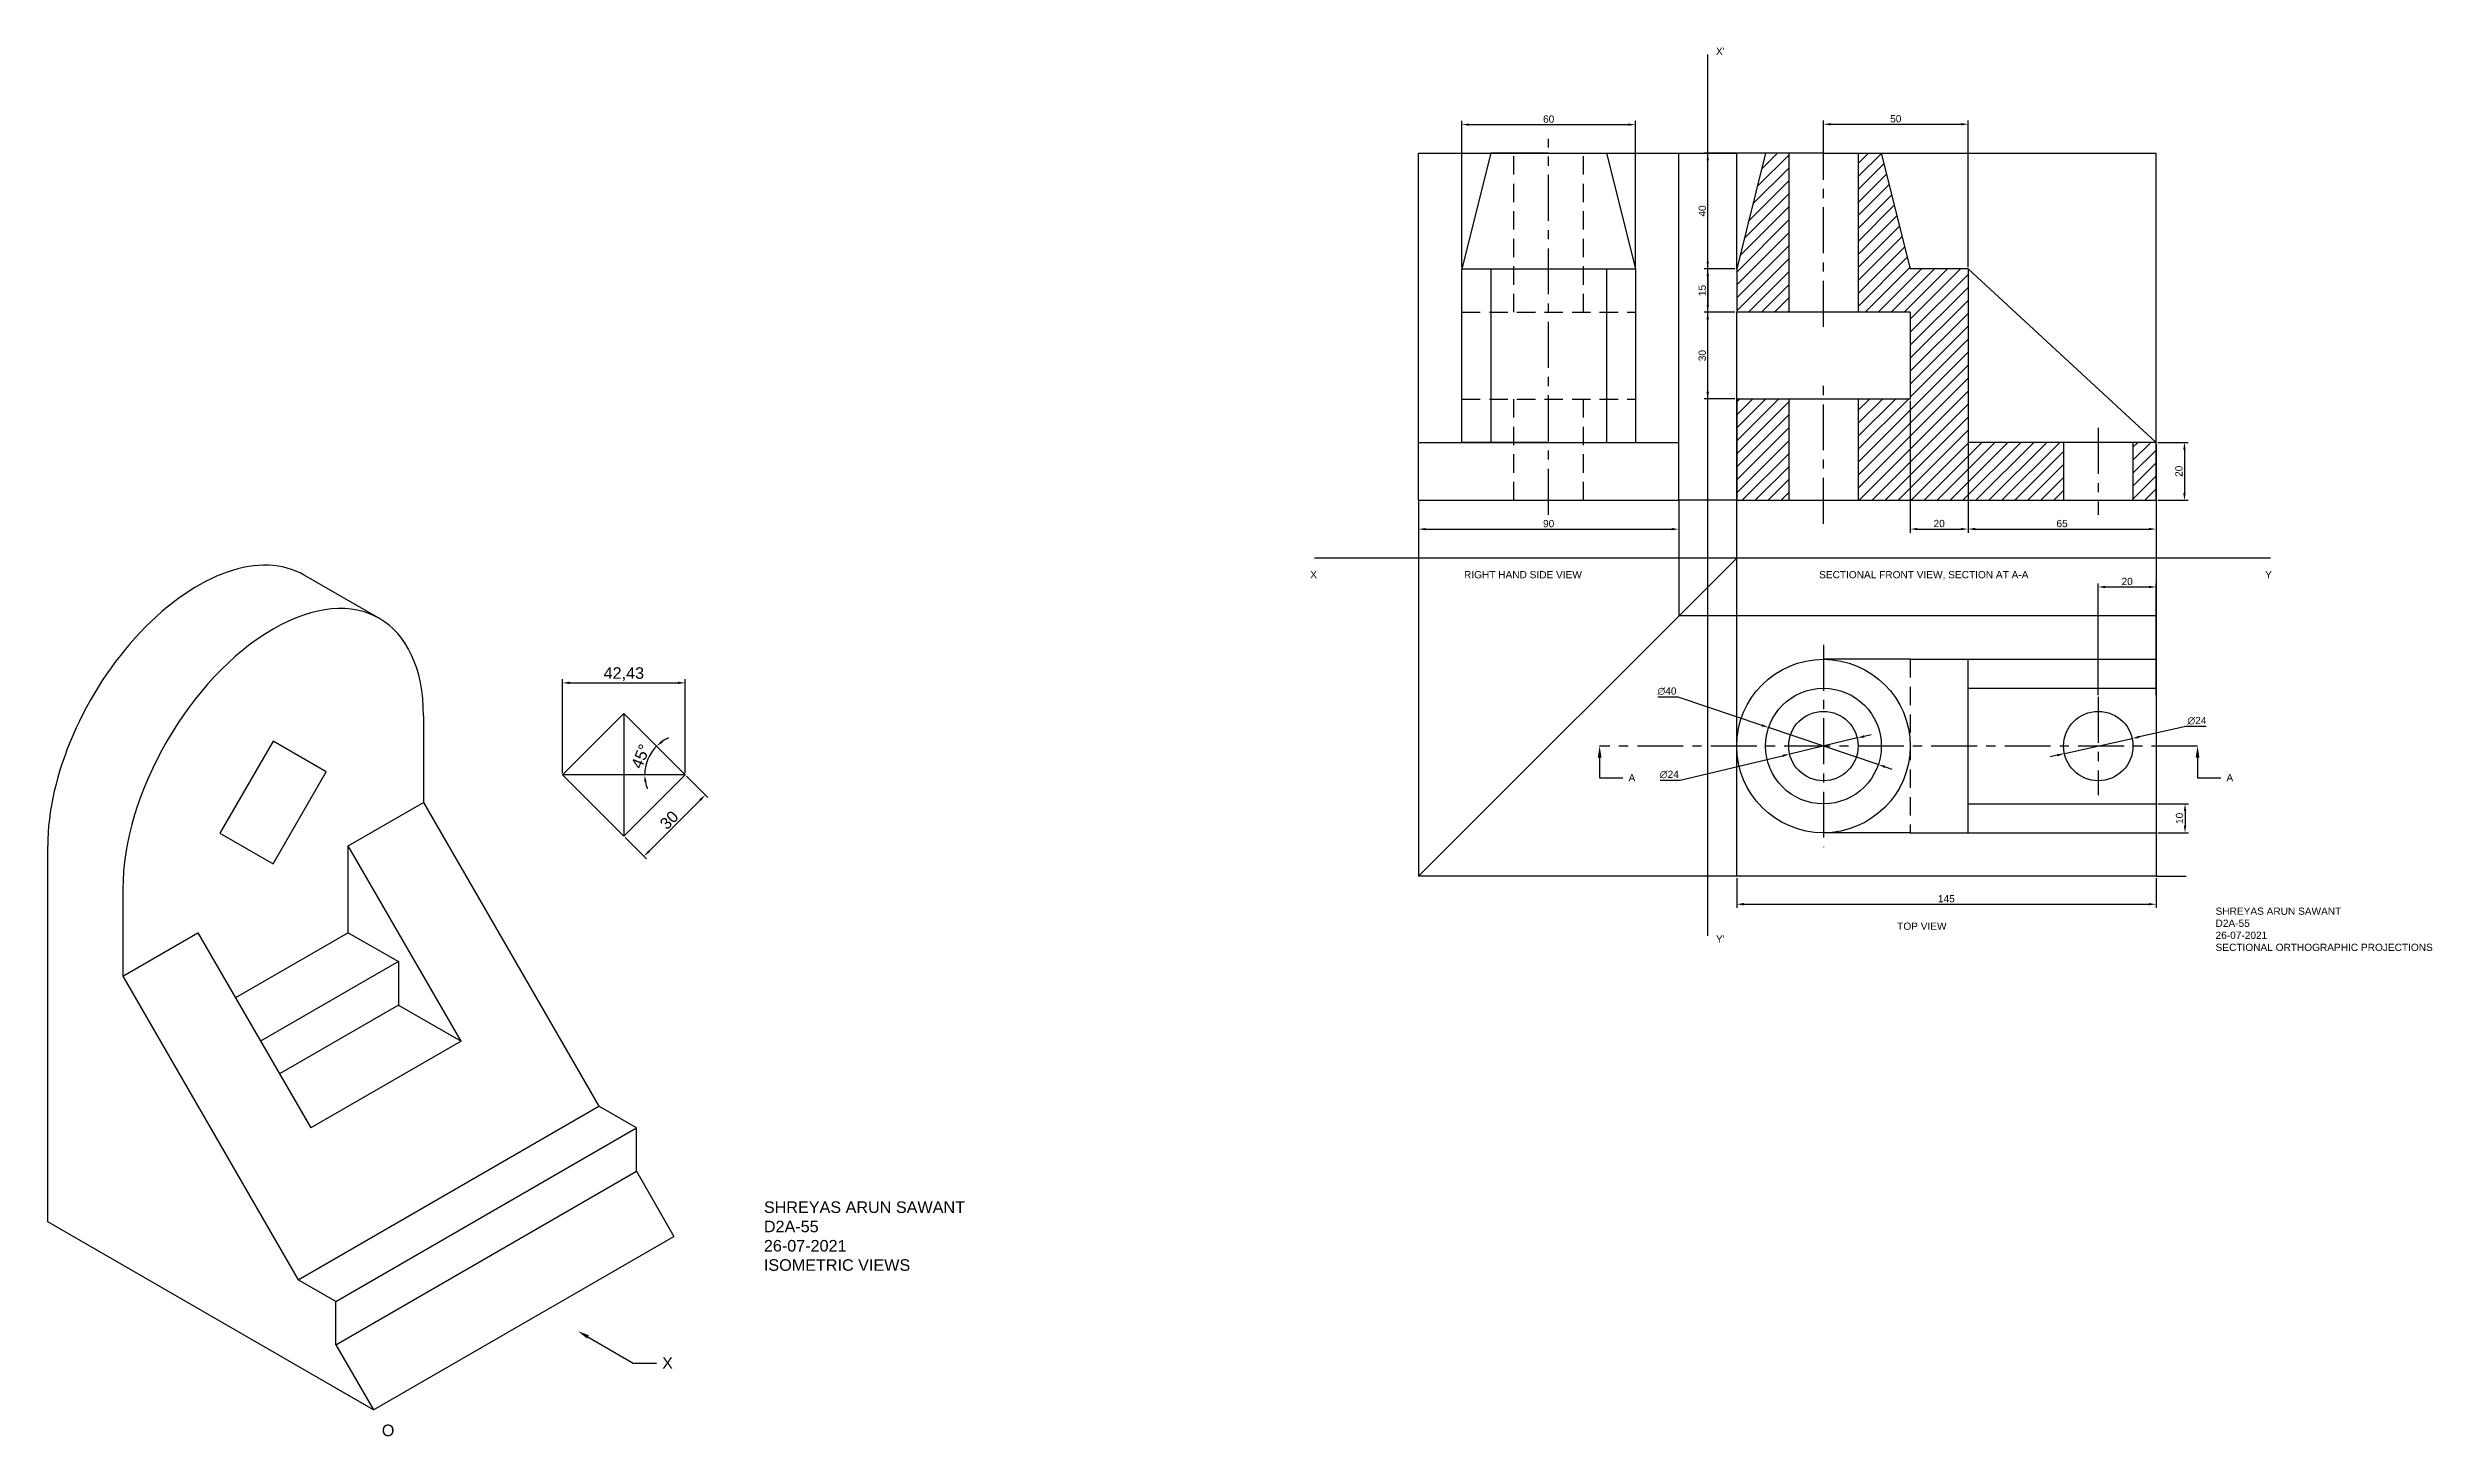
# Model space of a CAD drawing. Header units: millimetres. Extents: x 3793 to 4618, y 1536 to 2017.
import ezdxf
from ezdxf import colors
from ezdxf.entities.mleader import LeaderData, LeaderLine
from ezdxf.math import Vec2, Vec3

# ---------------------------------------------------------------- set-up
doc = ezdxf.new("R2010")
doc.units = ezdxf.units.MM
doc.linetypes.add('CENTER', pattern=[50.8, 31.75, -6.35, 6.35, -6.35])
doc.linetypes.add('DASHED', pattern=[19.05, 12.7, -6.35])
doc.styles.get("Standard").update_dxf_attribs({"font": 'arial.ttf'})
doc.dimstyles.new('ISO-25', dxfattribs={"dimtxt": 2.5, "dimasz": 2.5, "dimexe": 1.25, "dimexo": 0.625, "dimtad": 1, "dimtoh": 1, "dimtxsty": 'Standard', "dimcen": 2.5, "dimclrt": 7, "dimadec": 0, "dimazin": 0, "dimtfac": 1, "dimtmove": 0, "dimatfit": 3, "dimfxl": 1, "dimarcsym": 0})

# ---------------------------------------------------------------- blocks, each defined once
blk = doc.blocks.new('*D7')
at = {"color": 0, "lineweight": -2, "transparency": 16777216}
for p, q in [((4532.5, 1781.88), (4516.31, 1778.27)), ((4539.42, 1781.88), (4532.5, 1781.88)), ((4490.45, 1772.49), (4513.87, 1777.72)), ((4488.01, 1771.95), (4485.57, 1771.4))]:
    blk.add_line(p, q, dxfattribs=at)
at = {"color": 0, "transparency": 16777216}
for points in [[(4487.92, 1772.36), (4488.1, 1771.54), (4490.45, 1772.49)], [(4516.22, 1778.68), (4516.4, 1777.86), (4513.87, 1777.72)]]:
    blk.add_solid(points, dxfattribs=at)
at = {"layer": 'Defpoints', "color": 0, "transparency": 16777216}
for p in [(4490.45, 1772.49), (4513.87, 1777.72)]:
    blk.add_point(p, dxfattribs=at)
at = {"color": 7, "transparency": 16777216, "insert": (4536.27, 1783.86), "char_height": 2.5, "attachment_point": 5}
blk.add_mtext('∅24', dxfattribs=at)
blk = doc.blocks.new('*D9')
at = {"color": 0, "lineweight": -2, "transparency": 16777216}
for p, q in [((4522.79, 1755.11), (4533.41, 1755.11)), ((4532.16, 1752.61), (4532.16, 1747.61)), ((4522.79, 1745.11), (4533.41, 1745.11))]:
    blk.add_line(p, q, dxfattribs=at)
at = {"color": 0, "transparency": 16777216}
for points in [[(4531.74, 1752.61), (4532.58, 1752.61), (4532.16, 1755.11)], [(4531.74, 1747.61), (4532.58, 1747.61), (4532.16, 1745.11)]]:
    blk.add_solid(points, dxfattribs=at)
at = {"layer": 'Defpoints', "color": 0, "transparency": 16777216}
for p in [(4522.16, 1755.11), (4522.16, 1745.11), (4532.16, 1745.11)]:
    blk.add_point(p, dxfattribs=at)
at = {"color": 7, "transparency": 16777216, "insert": (4530.26, 1750.11), "char_height": 2.5, "attachment_point": 5, "rotation": 90}
blk.add_mtext('10', dxfattribs=at)
blk = doc.blocks.new('*D10')
at = {"color": 0, "lineweight": -2, "transparency": 16777216}
for p, q in [((4457.16, 1879.48), (4457.16, 1848.89)), ((4522.16, 1879.48), (4522.16, 1848.89)), ((4459.66, 1850.14), (4519.66, 1850.14))]:
    blk.add_line(p, q, dxfattribs=at)
at = {"color": 0, "transparency": 16777216}
for points in [[(4459.66, 1850.56), (4459.66, 1849.72), (4457.16, 1850.14)], [(4519.66, 1850.56), (4519.66, 1849.72), (4522.16, 1850.14)]]:
    blk.add_solid(points, dxfattribs=at)
at = {"layer": 'Defpoints', "color": 0, "transparency": 16777216}
for p in [(4457.16, 1880.11), (4522.16, 1880.11), (4522.16, 1850.14)]:
    blk.add_point(p, dxfattribs=at)
at = {"color": 7, "transparency": 16777216, "insert": (4489.66, 1852.04), "char_height": 2.5, "attachment_point": 5}
blk.add_mtext('65', dxfattribs=at)
blk = doc.blocks.new('*D11')
at = {"color": 0, "lineweight": -2, "transparency": 16777216}
for p, q in [((4437.16, 1894.48), (4437.16, 1848.89)), ((4457.16, 1894.48), (4457.16, 1848.89)), ((4439.66, 1850.14), (4454.66, 1850.14))]:
    blk.add_line(p, q, dxfattribs=at)
at = {"color": 0, "transparency": 16777216}
for points in [[(4439.66, 1850.56), (4439.66, 1849.72), (4437.16, 1850.14)], [(4454.66, 1850.56), (4454.66, 1849.72), (4457.16, 1850.14)]]:
    blk.add_solid(points, dxfattribs=at)
at = {"layer": 'Defpoints', "color": 0, "transparency": 16777216}
for p in [(4437.16, 1895.11), (4457.16, 1895.11), (4457.16, 1850.14)]:
    blk.add_point(p, dxfattribs=at)
at = {"color": 7, "transparency": 16777216, "insert": (4447.16, 1852.04), "char_height": 2.5, "attachment_point": 5}
blk.add_mtext('20', dxfattribs=at)
blk = doc.blocks.new('*D15')
at = {"color": 0, "lineweight": -2, "transparency": 16777216}
for p, q in [((4282.16, 1940.73), (4282.16, 1991.24)), ((4284.66, 1989.99), (4339.66, 1989.99)), ((4342.16, 1940.73), (4342.16, 1991.24))]:
    blk.add_line(p, q, dxfattribs=at)
at = {"color": 0, "transparency": 16777216}
for points in [[(4284.66, 1990.4), (4284.66, 1989.57), (4282.16, 1989.99)], [(4339.66, 1990.4), (4339.66, 1989.57), (4342.16, 1989.99)]]:
    blk.add_solid(points, dxfattribs=at)
at = {"layer": 'Defpoints', "color": 0, "transparency": 16777216}
for p in [(4342.16, 1989.99), (4282.16, 1940.11), (4342.16, 1940.11)]:
    blk.add_point(p, dxfattribs=at)
at = {"color": 7, "transparency": 16777216, "insert": (4312.16, 1991.89), "char_height": 2.5, "attachment_point": 5}
blk.add_mtext('60', dxfattribs=at)
blk = doc.blocks.new('*D17')
at = {"color": 0, "lineweight": -2, "transparency": 16777216}
for p, q in [((4407.16, 1980.73), (4407.16, 1991.36)), ((4409.66, 1990.11), (4454.66, 1990.11)), ((4457.16, 1940.73), (4457.16, 1991.36))]:
    blk.add_line(p, q, dxfattribs=at)
at = {"color": 0, "transparency": 16777216}
for points in [[(4409.66, 1990.53), (4409.66, 1989.69), (4407.16, 1990.11)], [(4454.66, 1990.53), (4454.66, 1989.69), (4457.16, 1990.11)]]:
    blk.add_solid(points, dxfattribs=at)
at = {"layer": 'Defpoints', "color": 0, "transparency": 16777216}
for p in [(4457.16, 1990.11), (4407.16, 1980.11), (4457.16, 1940.11)]:
    blk.add_point(p, dxfattribs=at)
at = {"color": 7, "transparency": 16777216, "insert": (4432.16, 1992.01), "char_height": 2.5, "attachment_point": 5}
blk.add_mtext('50', dxfattribs=at)
blk = doc.blocks.new('*D18')
at = {"color": 0, "lineweight": -2, "transparency": 16777216}
for p, q in [((4377.16, 1729.48), (4377.16, 1719.16)), ((4522.16, 1729.48), (4522.16, 1719.16)), ((4379.66, 1720.41), (4519.66, 1720.41))]:
    blk.add_line(p, q, dxfattribs=at)
at = {"color": 0, "transparency": 16777216}
for points in [[(4379.66, 1720.83), (4379.66, 1720), (4377.16, 1720.41)], [(4519.66, 1720.83), (4519.66, 1720), (4522.16, 1720.41)]]:
    blk.add_solid(points, dxfattribs=at)
at = {"layer": 'Defpoints', "color": 0, "transparency": 16777216}
for p in [(4377.16, 1730.11), (4522.16, 1730.11), (4522.16, 1720.41)]:
    blk.add_point(p, dxfattribs=at)
at = {"color": 7, "transparency": 16777216, "insert": (4449.66, 1722.32), "char_height": 2.5, "attachment_point": 5}
blk.add_mtext('145', dxfattribs=at)
blk = doc.blocks.new('*D19')
at = {"color": 0, "lineweight": -2, "transparency": 16777216}
for p, q in [((4267.16, 1859.48), (4267.16, 1848.86)), ((4357.16, 1859.48), (4357.16, 1848.86)), ((4269.66, 1850.11), (4354.66, 1850.11))]:
    blk.add_line(p, q, dxfattribs=at)
at = {"color": 0, "transparency": 16777216}
for points in [[(4269.66, 1850.53), (4269.66, 1849.69), (4267.16, 1850.11)], [(4354.66, 1850.53), (4354.66, 1849.69), (4357.16, 1850.11)]]:
    blk.add_solid(points, dxfattribs=at)
at = {"layer": 'Defpoints', "color": 0, "transparency": 16777216}
for p in [(4267.16, 1860.11), (4357.16, 1860.11), (4357.16, 1850.11)]:
    blk.add_point(p, dxfattribs=at)
at = {"color": 7, "transparency": 16777216, "insert": (4312.16, 1852.01), "char_height": 2.5, "attachment_point": 5}
blk.add_mtext('90', dxfattribs=at)
blk = doc.blocks.new('*D21')
at = {"color": 0, "lineweight": -2, "transparency": 16777216}
for p, q in [((4418.83, 1777.9), (4395.49, 1772.32)), ((4421.26, 1778.48), (4423.7, 1779.06)), ((4357.65, 1763.29), (4393.06, 1771.74)), ((4350.73, 1763.29), (4357.65, 1763.29))]:
    blk.add_line(p, q, dxfattribs=at)
at = {"color": 0, "transparency": 16777216}
for points in [[(4421.17, 1778.88), (4421.36, 1778.07), (4418.83, 1777.9)], [(4392.96, 1772.15), (4393.15, 1771.34), (4395.49, 1772.32)]]:
    blk.add_solid(points, dxfattribs=at)
at = {"layer": 'Defpoints', "color": 0, "transparency": 16777216}
for p in [(4418.83, 1777.9), (4395.49, 1772.32)]:
    blk.add_point(p, dxfattribs=at)
at = {"color": 7, "transparency": 16777216, "insert": (4353.88, 1765.26), "char_height": 2.5, "attachment_point": 5}
blk.add_mtext('∅24', dxfattribs=at)
blk = doc.blocks.new('*D22')
at = {"color": 0, "lineweight": -2, "transparency": 16777216}
for p, q in [((4349.92, 1792.08), (4356.83, 1792.08)), ((4356.83, 1792.08), (4385.84, 1782.3)), ((4426.11, 1768.72), (4388.21, 1781.5)), ((4428.48, 1767.92), (4430.85, 1767.12))]:
    blk.add_line(p, q, dxfattribs=at)
at = {"color": 0, "transparency": 16777216}
for points in [[(4385.97, 1782.69), (4385.71, 1781.9), (4388.21, 1781.5)], [(4428.61, 1768.31), (4428.35, 1767.52), (4426.11, 1768.72)]]:
    blk.add_solid(points, dxfattribs=at)
at = {"layer": 'Defpoints', "color": 0, "transparency": 16777216}
for p in [(4388.21, 1781.5), (4426.11, 1768.72)]:
    blk.add_point(p, dxfattribs=at)
at = {"color": 7, "transparency": 16777216, "insert": (4353.06, 1794.05), "char_height": 2.5, "attachment_point": 5}
blk.add_mtext('∅40', dxfattribs=at)
blk = doc.blocks.new('*D24')
at = {"color": 0, "lineweight": -2, "transparency": 16777216}
for p, q in [((4376.54, 1940.11), (4365.91, 1940.11)), ((4367.16, 1937.61), (4367.16, 1927.61)), ((4376.54, 1925.11), (4365.91, 1925.11))]:
    blk.add_line(p, q, dxfattribs=at)
at = {"color": 0, "transparency": 16777216}
for points in [[(4366.75, 1937.61), (4367.58, 1937.61), (4367.16, 1940.11)], [(4366.75, 1927.61), (4367.58, 1927.61), (4367.16, 1925.11)]]:
    blk.add_solid(points, dxfattribs=at)
at = {"layer": 'Defpoints', "color": 0, "transparency": 16777216}
for p in [(4377.16, 1940.11), (4367.16, 1925.11), (4377.16, 1925.11)]:
    blk.add_point(p, dxfattribs=at)
at = {"color": 7, "transparency": 16777216, "insert": (4365.26, 1932.61), "char_height": 2.5, "attachment_point": 5, "rotation": 90}
blk.add_mtext('15', dxfattribs=at)
blk = doc.blocks.new('*D25')
at = {"color": 0, "lineweight": -2, "transparency": 16777216}
for p, q in [((4376.54, 1925.11), (4365.91, 1925.11)), ((4367.16, 1897.61), (4367.16, 1922.61)), ((4376.54, 1895.11), (4365.91, 1895.11))]:
    blk.add_line(p, q, dxfattribs=at)
at = {"color": 0, "transparency": 16777216}
for points in [[(4366.74, 1922.61), (4367.58, 1922.61), (4367.16, 1925.11)], [(4366.74, 1897.61), (4367.58, 1897.61), (4367.16, 1895.11)]]:
    blk.add_solid(points, dxfattribs=at)
at = {"layer": 'Defpoints', "color": 0, "transparency": 16777216}
for p in [(4367.16, 1925.11), (4377.16, 1925.11), (4377.16, 1895.11)]:
    blk.add_point(p, dxfattribs=at)
at = {"color": 7, "transparency": 16777216, "insert": (4365.26, 1910.11), "char_height": 2.5, "attachment_point": 5, "rotation": 90}
blk.add_mtext('30', dxfattribs=at)
blk = doc.blocks.new('*D26')
at = {"color": 0, "lineweight": -2, "transparency": 16777216}
for p, q in [((4386.54, 1980.11), (4365.91, 1980.11)), ((4367.16, 1942.61), (4367.16, 1977.61)), ((4376.54, 1940.11), (4365.91, 1940.11))]:
    blk.add_line(p, q, dxfattribs=at)
at = {"color": 0, "transparency": 16777216}
for points in [[(4366.75, 1977.61), (4367.58, 1977.61), (4367.16, 1980.11)], [(4366.75, 1942.61), (4367.58, 1942.61), (4367.16, 1940.11)]]:
    blk.add_solid(points, dxfattribs=at)
at = {"layer": 'Defpoints', "color": 0, "transparency": 16777216}
for p in [(4367.16, 1980.11), (4387.16, 1980.11), (4377.16, 1940.11)]:
    blk.add_point(p, dxfattribs=at)
at = {"color": 7, "transparency": 16777216, "insert": (4365.26, 1960.11), "char_height": 2.5, "attachment_point": 5, "rotation": 90}
blk.add_mtext('40', dxfattribs=at)
blk = doc.blocks.new('*D27')
at = {"color": 0, "lineweight": -2, "transparency": 16777216}
for p, q in [((4502.16, 1792.73), (4502.16, 1831.36)), ((4522.16, 1792.73), (4522.16, 1831.36)), ((4504.66, 1830.11), (4519.66, 1830.11))]:
    blk.add_line(p, q, dxfattribs=at)
at = {"color": 0, "transparency": 16777216}
for points in [[(4504.66, 1830.53), (4504.66, 1829.69), (4502.16, 1830.11)], [(4519.66, 1830.53), (4519.66, 1829.69), (4522.16, 1830.11)]]:
    blk.add_solid(points, dxfattribs=at)
at = {"layer": 'Defpoints', "color": 0, "transparency": 16777216}
for p in [(4522.16, 1830.11), (4502.16, 1792.11), (4522.16, 1792.11)]:
    blk.add_point(p, dxfattribs=at)
at = {"color": 7, "transparency": 16777216, "insert": (4512.16, 1832.01), "char_height": 2.5, "attachment_point": 5}
blk.add_mtext('20', dxfattribs=at)
blk = doc.blocks.new('*D29')
at = {"color": 0, "lineweight": -2, "transparency": 16777216}
for p, q in [((3971.23, 1765.79), (3971.23, 1798.2)), ((4013.66, 1765.79), (4013.66, 1798.2)), ((3973.73, 1796.95), (4011.16, 1796.95))]:
    blk.add_line(p, q, dxfattribs=at)
at = {"color": 0, "transparency": 16777216}
for points in [[(3973.73, 1797.37), (3973.73, 1796.54), (3971.23, 1796.95)], [(4011.16, 1797.37), (4011.16, 1796.54), (4013.66, 1796.95)]]:
    blk.add_solid(points, dxfattribs=at)
at = {"layer": 'Defpoints', "color": 0, "transparency": 16777216}
for p in [(4013.66, 1796.95), (3971.23, 1765.16), (4013.66, 1765.16)]:
    blk.add_point(p, dxfattribs=at)
at = {"color": 7, "transparency": 16777216, "insert": (3992.44, 1799.98), "char_height": 2.5, "attachment_point": 5}
blk.add_mtext('{\\H1.6x;42,43}', dxfattribs=at)
blk = doc.blocks.new('*D33')
at = {"color": 0, "lineweight": -2, "transparency": 16777216}
for p, q in [((4014.1, 1764.72), (4021.49, 1757.33)), ((4001.16, 1738.77), (4018.84, 1756.44)), ((3992.89, 1743.51), (4000.28, 1736.11))]:
    blk.add_line(p, q, dxfattribs=at)
at = {"color": 0, "transparency": 16777216}
for points in [[(4018.54, 1756.74), (4019.13, 1756.15), (4020.61, 1758.21)], [(4000.87, 1739.06), (4001.46, 1738.47), (3999.39, 1737)]]:
    blk.add_solid(points, dxfattribs=at)
at = {"layer": 'Defpoints', "color": 0, "transparency": 16777216}
for p in [(4013.66, 1765.16), (4020.61, 1758.21), (3992.44, 1743.95)]:
    blk.add_point(p, dxfattribs=at)
at = {"color": 7, "transparency": 16777216, "insert": (4008.11, 1749.49), "char_height": 2.5, "width": 3.5709, "attachment_point": 5, "rotation": 45}
blk.add_mtext('{\\H1.6x;30}', dxfattribs=at)
blk = doc.blocks.new('*D36')
at = {"color": 0, "lineweight": -2, "transparency": 16777216}
for p, q in [((4522.79, 1880.11), (4533.21, 1880.11)), ((4531.96, 1877.61), (4531.96, 1862.61)), ((4522.79, 1860.11), (4533.21, 1860.11))]:
    blk.add_line(p, q, dxfattribs=at)
at = {"color": 0, "transparency": 16777216}
for points in [[(4531.55, 1877.61), (4532.38, 1877.61), (4531.96, 1880.11)], [(4531.55, 1862.61), (4532.38, 1862.61), (4531.96, 1860.11)]]:
    blk.add_solid(points, dxfattribs=at)
at = {"layer": 'Defpoints', "color": 0, "transparency": 16777216}
for p in [(4522.16, 1880.11), (4522.16, 1860.11), (4531.96, 1860.11)]:
    blk.add_point(p, dxfattribs=at)
at = {"color": 7, "transparency": 16777216, "insert": (4530.06, 1870.11), "char_height": 2.5, "attachment_point": 5, "rotation": 90}
blk.add_mtext('20', dxfattribs=at)
blk = doc.blocks.new('*D40')
at = {"color": 0, "lineweight": -2, "transparency": 16777216}
for start, end in [(135, 180), (114.52391, 124.76196), (190.23804, 200.47609)]:
    blk.add_arc((4013.66, 1765.16), 14.01, start, end, dxfattribs=at)
at = {"color": 0, "transparency": 16777216}
for points in [[(4005.94, 1776.35), (4005.4, 1776.99), (4003.75, 1775.07)], [(3999.46, 1762.63), (4000.29, 1762.71), (3999.65, 1765.16)]]:
    blk.add_solid(points, dxfattribs=at)
at = {"layer": 'Defpoints', "color": 0, "transparency": 16777216}
for p in [(3992.44, 1786.37), (3971.23, 1765.16), (4001.53, 1772.17), (4013.66, 1765.16), (4013.66, 1765.16)]:
    blk.add_point(p, dxfattribs=at)
at = {"color": 7, "transparency": 16777216, "insert": (3998.26, 1771.54), "char_height": 2.5, "attachment_point": 5, "rotation": 67.5}
blk.add_mtext('{\\H1.6x;45°}', dxfattribs=at)

msp = doc.modelspace()

# ---------------------------------------------------------------- hatches: boundary and pattern name
h = msp.add_hatch()
h.set_pattern_fill('ANSI31', color=252)
h.paths.add_polyline_path([(4457.16, 1940.109), (4437.16, 1940.109), (4427.16, 1980.109), (4419.16, 1980.109), (4419.16, 1925.109), (4437.16, 1925.109), (4437.16, 1895.109), (4419.16, 1895.109), (4419.16, 1860.109), (4490.16, 1860.109), (4490.16, 1880.109), (4457.16, 1880.109)])
h.paths.add_polyline_path([(4395.16, 1895.109), (4377.16, 1895.109), (4377.16, 1880.109), (4377.16, 1860.109), (4395.16, 1860.109)])
h.paths.add_polyline_path([(4395.16, 1980.109), (4387.16, 1980.109), (4377.16, 1940.109), (4377.16, 1925.109), (4395.16, 1925.109)])
h.paths.add_polyline_path([(4522.16, 1880.109), (4514.16, 1880.109), (4514.16, 1860.109), (4522.16, 1860.109)])

# ---------------------------------------------------------------- linework, layer by layer
at = {"color": 252}
for p, q in [((4367.16, 1709.535), (4367.16, 2014.282)), ((4267.16, 1860.109), (4267.16, 1980.109)), ((4267.16, 1980.109), (4357.16, 1980.109)), ((4357.16, 1860.109), (4357.16, 1980.109)), ((4357.16, 1980.109), (4377.16, 1980.109)), ((4387.16, 1980.109), (4377.16, 1980.109)), ((4377.16, 1940.109), (4377.16, 1980.109)), ((4427.16, 1980.109), (4522.16, 1980.109)), ((4522.16, 1880.109), (4522.16, 1980.109)), ((4377.16, 1820.109), (4377.16, 1925.109)), ((4267.16, 1860.109), (4267.16, 1730.109)), ((4377.16, 1860.109), (4357.16, 1860.109)), ((4357.16, 1860.109), (4357.16, 1820.109)), ((4522.16, 1860.109), (4522.16, 1820.109)), ((4561.67, 1840.109), (4231.25, 1840.109)), ((4377.16, 1840.109), (4267.16, 1730.109)), ((4377.16, 1820.109), (4357.16, 1820.109)), ((4377.16, 1730.109), (4267.16, 1730.109)), ((4522.16, 1730.109), (4532.504, 1730.109))]:
    msp.add_line(p, q, dxfattribs=at)
for p, q in [((4292.16, 1980.109), (4282.16, 1940.109)), ((4312.16, 1980.109), (4292.16, 1980.109)), ((4312.16, 1980.109), (4332.16, 1980.109)), ((4332.16, 1980.109), (4342.16, 1940.109)), ((4387.16, 1980.109), (4377.16, 1940.109)), ((4407.16, 1980.109), (4387.16, 1980.109)), ((4395.16, 1980.109), (4395.16, 1925.109)), ((4407.16, 1980.109), (4427.16, 1980.109)), ((4407.16, 1980.109), (4419.16, 1980.109)), ((4419.16, 1980.109), (4419.16, 1925.109)), ((4427.16, 1980.109), (4437.16, 1940.109)), ((4282.16, 1880.109), (4282.16, 1940.109)), ((4282.16, 1940.109), (4342.16, 1940.109)), ((4282.16, 1940.109), (4292.16, 1940.109)), ((4292.16, 1940.109), (4292.16, 1880.109)), ((4332.16, 1940.109), (4332.16, 1880.109)), ((4342.16, 1940.109), (4342.16, 1880.109)), ((4377.16, 1940.109), (4377.16, 1925.109)), ((4457.16, 1940.109), (4437.16, 1940.109)), ((4457.16, 1940.109), (4437.16, 1940.109)), ((4457.16, 1940.109), (4522.16, 1880.109)), ((4457.16, 1940.109), (4457.16, 1880.109)), ((4437.16, 1925.109), (4377.16, 1925.109)), ((4437.16, 1925.109), (4437.16, 1895.109)), ((4437.16, 1895.109), (4377.16, 1895.109)), ((4377.16, 1895.109), (4377.16, 1880.109)), ((4395.16, 1895.109), (4395.16, 1860.109)), ((4419.16, 1895.109), (4419.16, 1860.109)), ((4457.16, 1895.109), (4457.16, 1880.109)), ((4267.16, 1880.109), (4357.16, 1880.109)), ((4267.16, 1860.109), (4267.16, 1880.109)), ((4312.16, 1880.109), (4282.16, 1880.109)), ((4357.16, 1860.109), (4357.16, 1880.109)), ((4377.16, 1880.109), (4377.16, 1860.109)), ((4522.16, 1880.109), (4457.16, 1880.109)), ((4522.16, 1880.109), (4457.16, 1880.109)), ((4522.16, 1880.109), (4457.16, 1880.109)), ((4490.16, 1880.109), (4490.16, 1860.109)), ((4522.16, 1880.109), (4502.16, 1880.109)), ((4514.16, 1880.109), (4514.16, 1860.109)), ((4522.16, 1860.109), (4522.16, 1880.109)), ((4522.16, 1860.109), (4522.16, 1880.109)), ((4267.16, 1860.109), (4357.16, 1860.109)), ((4377.16, 1860.109), (4522.16, 1860.109)), ((3907.936, 1819.197), (3881.956, 1834.197)), ((4522.16, 1820.109), (4377.16, 1820.109)), ((4377.16, 1730.109), (4377.16, 1820.109)), ((4522.16, 1820.109), (4522.16, 1730.109)), ((4437.16, 1805.109), (4407.16, 1805.109)), ((4437.16, 1805.109), (4522.16, 1805.109)), ((4457.16, 1745.109), (4457.16, 1805.109)), ((4522.16, 1805.109), (4522.16, 1792.109)), ((4457.16, 1795.109), (4522.16, 1795.109)), ((3923.155, 1785.557), (3923.155, 1755.557)), ((3971.231, 1765.161), (3992.445, 1786.374)), ((3992.445, 1786.374), (3992.445, 1743.948)), ((4013.658, 1765.161), (3992.445, 1786.374)), ((3871.194, 1776.772), (3852.821, 1744.95)), ((3889.567, 1766.165), (3871.194, 1776.772)), ((3871.194, 1734.342), (3889.567, 1766.165)), ((4013.658, 1765.161), (3971.231, 1765.161)), ((3971.231, 1765.161), (3992.445, 1743.948)), ((4013.658, 1765.161), (3992.445, 1743.948)), ((3897.175, 1740.557), (3923.155, 1755.557)), ((3923.155, 1755.557), (3983.777, 1650.557)), ((4457.16, 1755.109), (4522.16, 1755.109)), ((3793.252, 1610.557), (3793.252, 1740.557)), ((3852.821, 1744.95), (3871.194, 1734.342)), ((3897.175, 1710.557), (3897.175, 1740.557)), ((3936.146, 1673.057), (3897.175, 1740.557)), ((4437.16, 1745.109), (4407.16, 1745.109)), ((4437.16, 1745.109), (4522.16, 1745.109)), ((3819.232, 1725.557), (3819.232, 1695.557)), ((4522.16, 1730.109), (4377.16, 1730.109)), ((3819.232, 1695.557), (3845.213, 1710.557)), ((3845.213, 1710.557), (3884.184, 1643.057)), ((3897.175, 1710.557), (3858.204, 1688.057)), ((3897.175, 1710.557), (3914.495, 1700.557)), ((3914.495, 1700.557), (3866.864, 1673.057)), ((3914.495, 1700.557), (3914.495, 1685.557)), ((3819.232, 1695.557), (3879.854, 1590.557)), ((3914.495, 1685.557), (3873.359, 1661.807)), ((3914.495, 1685.557), (3936.146, 1673.057)), ((3936.146, 1673.057), (3884.184, 1643.057)), ((3879.854, 1590.557), (3983.777, 1650.557)), ((3996.768, 1643.057), (3983.777, 1650.557)), ((3892.845, 1583.057), (3996.768, 1643.057)), ((3996.768, 1628.057), (3996.768, 1643.057)), ((3892.845, 1568.057), (3996.768, 1628.057)), ((3996.768, 1628.057), (4009.758, 1605.557)), ((3905.835, 1545.557), (3793.252, 1610.557)), ((3905.835, 1545.557), (4009.758, 1605.557)), ((3892.845, 1583.057), (3879.854, 1590.557)), ((3892.845, 1568.057), (3892.845, 1583.057)), ((3892.845, 1568.057), (3905.835, 1545.557)), ((3905.835, 1545.557), (3892.845, 1553.057))]:
    msp.add_line(p, q)
at = {"color": 7, "linetype": 'DASHED', "ltscale": 0.5}
for p, q in [((4300.16, 1925.109), (4300.16, 1980.109)), ((4324.16, 1925.109), (4324.16, 1980.109)), ((4282.16, 1925.109), (4342.16, 1925.109)), ((4282.16, 1895.109), (4342.16, 1895.109)), ((4300.16, 1860.109), (4300.16, 1895.109)), ((4324.16, 1860.109), (4324.16, 1895.109)), ((4437.16, 1805.109), (4437.16, 1745.109))]:
    msp.add_line(p, q, dxfattribs=at)
at = {"color": 252, "linetype": 'CENTER', "ltscale": 0.5}
for p, q in [((4312.16, 1855.109), (4312.16, 1985.109)), ((4407.16, 1920.109), (4407.16, 1985.109)), ((4407.16, 1851.982), (4407.16, 1900.109)), ((4502.16, 1885.109), (4502.16, 1855.109)), ((4407.16, 1810.109), (4407.16, 1740.109)), ((4502.16, 1792.109), (4502.16, 1758.109)), ((4536.495, 1775.109), (4329.78, 1775.109))]:
    msp.add_line(p, q, dxfattribs=at)
for centre, radius in [((4407.16, 1775.109), 30), ((4407.16, 1775.109), 20), ((4407.16, 1775.109), 12), ((4502.16, 1775.109), 12)]:
    msp.add_circle(centre, radius)
for centre, start_param in [((3845.213, 1770.557), 3.1415927), ((3871.194, 1755.557), 2.3561945)]:
    msp.add_ellipse(centre, major_axis=(-36.742, -63.64), ratio=0.5773503, start_param=start_param, end_param=5.4977871)

# ---------------------------------------------------------------- texts
at = {"attachment_point": 1}
for s, width, insert, char_height in [("X'", 19.07592, (4369.999, 2016.586), 2.5), ('X', 101.0139, (4229.722, 1835.617), 2.5), ('RIGHT HAND SIDE VIEW', 101.0139, (4282.898, 1835.617), 2.5), ('SECTIONAL FRONT VIEW, SECTION AT A-A', 91.50895, (4405.663, 1835.617), 2.5), ('Y', 101.0139, (4559.857, 1835.617), 2.5), ('SHREYAS ARUN SAWANT\\PD2A-55\\P26-07-2021\\PSECTIONAL ORTHOGRAPHIC PROJECTIONS', 729.21499, (4542.725, 1719.263), 2.5), ("Y'", 19.07592, (4369.999, 1709.651), 2.5), ('TOP VIEW', 91.50895, (4432.649, 1714.078), 2.5), ('SHREYAS ARUN SAWANT\\PD2A-55\\P26-07-2021\\PISOMETRIC VIEWS', 729.21499, (4040.85, 1617.661), 4), ('O', 9.76667, (3908.761, 1540.489), 4)]:
    msp.add_mtext_dynamic_manual_height_columns(s, width=width, gutter_width=12.5, heights=[0], dxfattribs=dict(at, insert=insert, char_height=char_height))

# ---------------------------------------------------------------- dimensions: what is measured, and where the dimension line sits
at = {"color": 252}
for base, p1, p2, picture, middle in [((4342.16, 1989.988), (4282.16, 1940.109), (4342.16, 1940.109), '*D15', (4312.16, 1991.889)), ((4457.16, 1990.109), (4407.16, 1980.109), (4457.16, 1940.109), '*D17', (4432.16, 1992.011)), ((4457.16, 1850.141), (4437.16, 1895.109), (4457.16, 1895.109), '*D11', (4447.16, 1852.042)), ((4522.16, 1850.141), (4457.16, 1880.109), (4522.16, 1880.109), '*D10', (4489.66, 1852.042)), ((4357.16, 1850.109), (4267.16, 1860.109), (4357.16, 1860.109), '*D19', (4312.16, 1852.011)), ((4522.16, 1830.109), (4502.16, 1792.109), (4522.16, 1792.109), '*D27', (4512.16, 1832.011)), ((4522.16, 1720.415), (4377.16, 1730.109), (4522.16, 1730.109), '*D18', (4449.66, 1722.316))]:
    dim = msp.add_linear_dim(base=base, p1=p1, p2=p2, dimstyle='ISO-25', dxfattribs=at)
    dim.commit()
    dim.dimension.update_dxf_attribs({"geometry": picture, "text_midpoint": middle})
for base, p1, p2, picture, middle in [((4367.162, 1980.109), (4377.16, 1940.109), (4387.16, 1980.109), '*D26', (4365.261, 1960.109)), ((4367.162, 1925.109), (4377.16, 1940.109), (4377.16, 1925.109), '*D24', (4365.261, 1932.609)), ((4367.16, 1925.109), (4377.16, 1895.109), (4377.16, 1925.109), '*D25', (4365.258, 1910.109)), ((4532.16, 1745.109), (4522.16, 1755.109), (4522.16, 1745.109), '*D9', (4530.259, 1750.109))]:
    dim = msp.add_linear_dim(base=base, p1=p1, p2=p2, angle=90, dimstyle='ISO-25', dxfattribs=at)
    dim.commit()
    dim.dimension.update_dxf_attribs({"geometry": picture, "text_midpoint": middle})
dim = msp.add_linear_dim(base=(4531.962, 1860.109), p1=(4522.16, 1880.109), p2=(4522.16, 1860.109), angle=90, dimstyle='ISO-25')
dim.commit()
dim.dimension.update_dxf_attribs({"geometry": '*D36', "text_midpoint": (4530.061, 1870.109)})
dim = msp.add_linear_dim(base=(4013.658, 1796.952), p1=(3971.231, 1765.161), p2=(4013.658, 1765.161), text='{\\H1.6x;<>}', dimstyle='ISO-25')
dim.commit()
dim.dimension.update_dxf_attribs({"geometry": '*D29', "text_midpoint": (3992.445, 1799.981)})
for p1, p2, picture, middle in [((4426.112, 1768.718), (4388.209, 1781.5), '*D22', (4353.063, 1792.08)), ((4490.448, 1772.494), (4513.872, 1777.724), '*D7', (4532.504, 1781.884)), ((4418.832, 1777.895), (4395.488, 1772.323), '*D21', (4357.649, 1763.292))]:
    dim = msp.add_diameter_dim_2p(p1=p1, p2=p2, dimstyle='ISO-25', dxfattribs=at)
    dim.commit()
    dim.dimension.update_dxf_attribs({"geometry": picture, "text_midpoint": middle, "dimtype": 163})
dim = msp.add_angular_dim_2l(base=(4001.525, 1772.166), line1=((4013.658, 1765.161), (3971.231, 1765.161)), line2=((4013.658, 1765.161), (3992.445, 1786.374)), text='{\\H1.6x;<>}', dimstyle='ISO-25')
dim.commit()
dim.dimension.update_dxf_attribs({"geometry": '*D40', "text_midpoint": (3998.258, 1771.54)})
dim = msp.add_aligned_dim(p1=(3992.445, 1743.948), p2=(4013.658, 1765.161), distance=-9.828, text='{\\H1.6x;<>}', dimstyle='ISO-25')
dim.commit()
dim.dimension.update_dxf_attribs({"geometry": '*D33', "text_midpoint": (4008.113, 1749.492)})

# ---------------------------------------------------------------- leaders
ml = msp.add_multileader_mtext('Standard')
ml.set_content('A', color=256)
ml.set_leader_properties()
ml.build(insert=Vec2(0, 0))
ctx = ml.context
ctx.base_point, ctx.char_height, ctx.plane_origin = Vec3(4337.78, 1764.156), 2.5, Vec3(4329.78, 1775.109)
notes = []
notes.append((ctx, [(0, (1, 1, 0), (4329.78, 1764.156), (1, 0), 8, [(0, [(4329.78, 1775.109)], 0, [])])]))
ctx.mtext.insert, ctx.mtext.width, ctx.mtext.flow_direction = Vec3(4339.78, 1765.406), 3.24954, 5
ml = msp.add_multileader_mtext('Standard')
ml.set_content('A', color=256)
ml.set_leader_properties()
ml.build(insert=Vec2(0, 0))
ctx = ml.context
ctx.base_point, ctx.char_height, ctx.plane_origin = Vec3(4544.495, 1764.156), 2.5, Vec3(4536.495, 1775.109)
notes.append((ctx, [(0, (1, 1, 0), (4536.495, 1764.156), (1, 0), 8, [(0, [(4536.495, 1775.109)], 0, [])])]))
ctx.mtext.insert, ctx.mtext.flow_direction = Vec3(4546.495, 1765.406), 5
ml = msp.add_multileader_mtext('Standard')
ml.set_content('X', color=256)
ml.set_leader_properties()
ml.build(insert=Vec2(0, 0))
ctx = ml.context
ctx.base_point, ctx.plane_origin = Vec3(4003.685, 1561.769), Vec3(3976.57, 1572.804)
notes.append((ctx, [(0, (1, 1, 0), (3995.685, 1561.769), (1, 0), 8, [(0, [(3976.57, 1572.804)], 0, [])])]))
ctx.mtext.insert, ctx.mtext.flow_direction = Vec3(4005.685, 1563.769), 5
for ctx, leaders in notes:
    for number, flags, end, landing, length, lines in leaders:
        leader = LeaderData()
        leader.index, (leader.has_last_leader_line, leader.has_dogleg_vector, leader.attachment_direction) = number, flags
        leader.last_leader_point, leader.dogleg_vector, leader.dogleg_length = Vec3(end), Vec3(landing), length
        for number, points, colour, breaks in lines:
            line = LeaderLine()
            line.index, line.vertices, line.color, line.breaks = number, Vec3.list(points), colors.encode_raw_color(colour), breaks
            leader.lines.append(line)
        ctx.leaders.append(leader)

doc.saveas('drawing.dxf')
